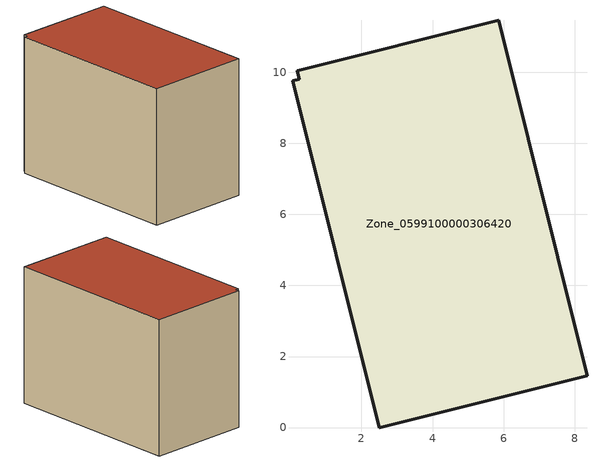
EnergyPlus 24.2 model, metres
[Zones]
Zone_0599100000306420
 floor ground (C_G): 0.19,10.05 5.86,11.46 8.35,1.46 2.5,0 0.06,9.76 0.25,9.81 z0
 wall outside (C_F): 8.35,1.46 5.86,11.46 0.19,10.05 0.25,9.81 0.06,9.76 2.5,0 8.35,1.46 z0:7.78
 roof outside (C_R): 5.86,11.46 0.19,10.05 0.25,9.81 0.06,9.76 2.5,0 8.35,1.46 z7.78
[BUILDING]
Pand.0599100000306420: North Axis=0; Terrain=City; Loads Convergence Tolerance Value=0.04; Temperature Convergence Tolerance Value=0.4; Solar Distribution=FullExterior; Maximum Number of Warmup Days=25; Minimum Number of Warmup Days=1
[Site:Location]
Rotterdam.The.Hague.AP_ZH_NLD Design_Conditions: Latitude=51.96; Longitude=4.45; Time Zone=1; Elevation=-4.5
[SITE:GROUNDTEMPERATURE:BUILDINGSURFACE]
18, 18, 18, 18, 18, 18, 18, 18, 18, 18, 18, 18
[MATERIAL] Thermal Absorptance=0.9; Solar Absorptance=0.7; Visible Absorptance=0.7
Name | Roughness | Thickness | Conductivity | Density | Specific Heat
G.TI.1965-1974 | MediumSmooth | 0.15 | 0.882353 | 540 | 1210
F.TI.1965-1974 | Rough | 0.3 | 0.697674 | 1920 | 840
R.TI.1965-1974 | MediumRough | 0.2 | 0.232558 | 1500 | 1000
[CONSTRUCTION]
C_G: G.TI.1965-1974
C_F: F.TI.1965-1974
C_R: R.TI.1965-1974
[ZONE]
Zone_0599100000306420: Type=1; Multiplier=1; Ceiling Height=Autocalculate; Volume=Autocalculate; Floor Area=autocalculate; Part of Total Floor Area=Yes
[ZONEINFILTRATION:DESIGNFLOWRATE]
Infil_Zone_0599100000306420: Zone or ZoneList or Space or SpaceList=Zone_0599100000306420; Schedule=AlwaysOn; Design Flow Rate Calculation Method=Flow/Area; Flow Rate per Floor Area=0.003; Constant Term Coefficient=1; Temperature Term Coefficient=0; Velocity Term Coefficient=0; Velocity Squared Term Coefficient=0
[HVACTEMPLATE:ZONE:IDEALLOADSAIRSYSTEM]
Zone_0599100000306420: Maximum Heating Supply Air Temperature=50; Minimum Cooling Supply Air Temperature=13; Maximum Heating Supply Air Humidity Ratio=0.0156; Minimum Cooling Supply Air Humidity Ratio=0.0077; Heating Limit=NoLimit; Cooling Limit=NoLimit; Dehumidification Control Type=ConstantSensibleHeatRatio; Cooling Sensible Heat Ratio=0.7; Dehumidification Setpoint=60; Humidification Control Type=None; Humidification Setpoint=30; Outdoor Air Method=None; Outdoor Air Flow Rate per Person=0.00944; Outdoor Air Flow Rate per Zone Floor Area=0; Outdoor Air Flow Rate per Zone=0; Demand Controlled Ventilation Type=None; Outdoor Air Economizer Type=NoEconomizer; Heat Recovery Type=None; Sensible Heat Recovery Effectiveness=0.7; Latent Heat Recovery Effectiveness=0.65
[ZONECONTROL:THERMOSTAT]
ThermostatControl_Zone_0599100000306420: Zone or ZoneList=Zone_0599100000306420; Control Type Schedule=DualSetpointControlType; Control 1=Thermostat_Zone_0599100000306420; Temperature Difference Between Cutout And Setpoint=0
[THERMOSTATSETPOINT:DUALSETPOINT]
Thermostat_Zone_0599100000306420: Heating Setpoint Temperature Schedule=HeatingSetpoint_Zone_0599100000306420; Cooling Setpoint Temperature Schedule=CoolingSetpoint_Zone_0599100000306420
[SCHEDULE:COMPACT]
HeatingSetpoint_Zone_0599100000306420: Through: 12/31, For: AllDays, Until: 24:00, 21
CoolingSetpoint_Zone_0599100000306420: Through: 12/31, For: AllDays, Until: 24:00, 24
DualSetpointControlType: Through: 12/31, For: AllDays, Until: 24:00, 4
AlwaysOn: Through: 12/31, For: AllDays, Until: 24:00, 1
